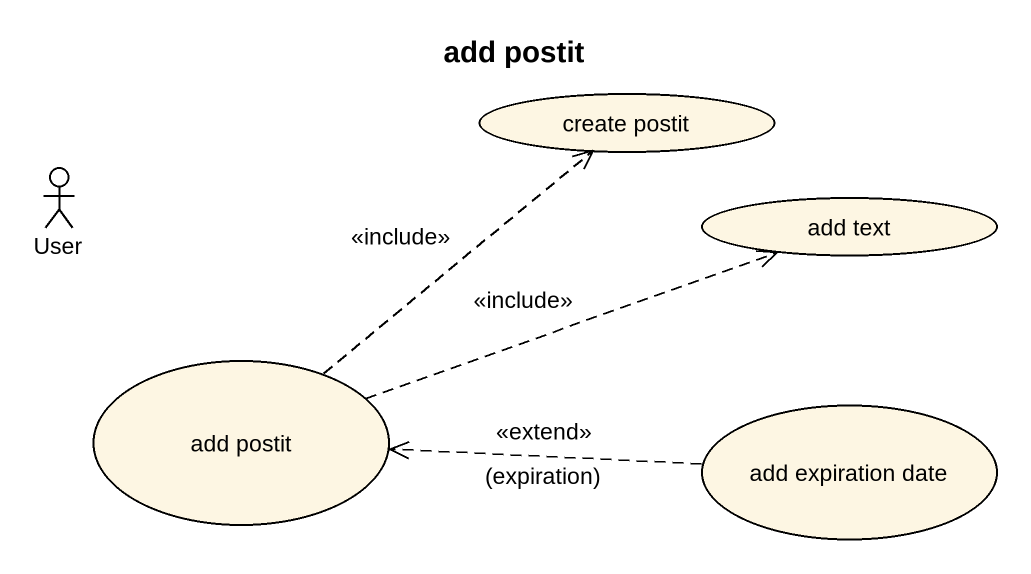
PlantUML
@startuml
title add postit
usecase "create postit" as create_postit
actor User
usecase "add text" as add_text
usecase "add postit" as add_postit
usecase "add expiration date" as add_expiration_date
add_postit .up.> create_postit : <<include>>
add_postit .right.> add_text : <<include>>
add_expiration_date .left.> add_postit : <<extend>>\n(expiration)
@enduml
